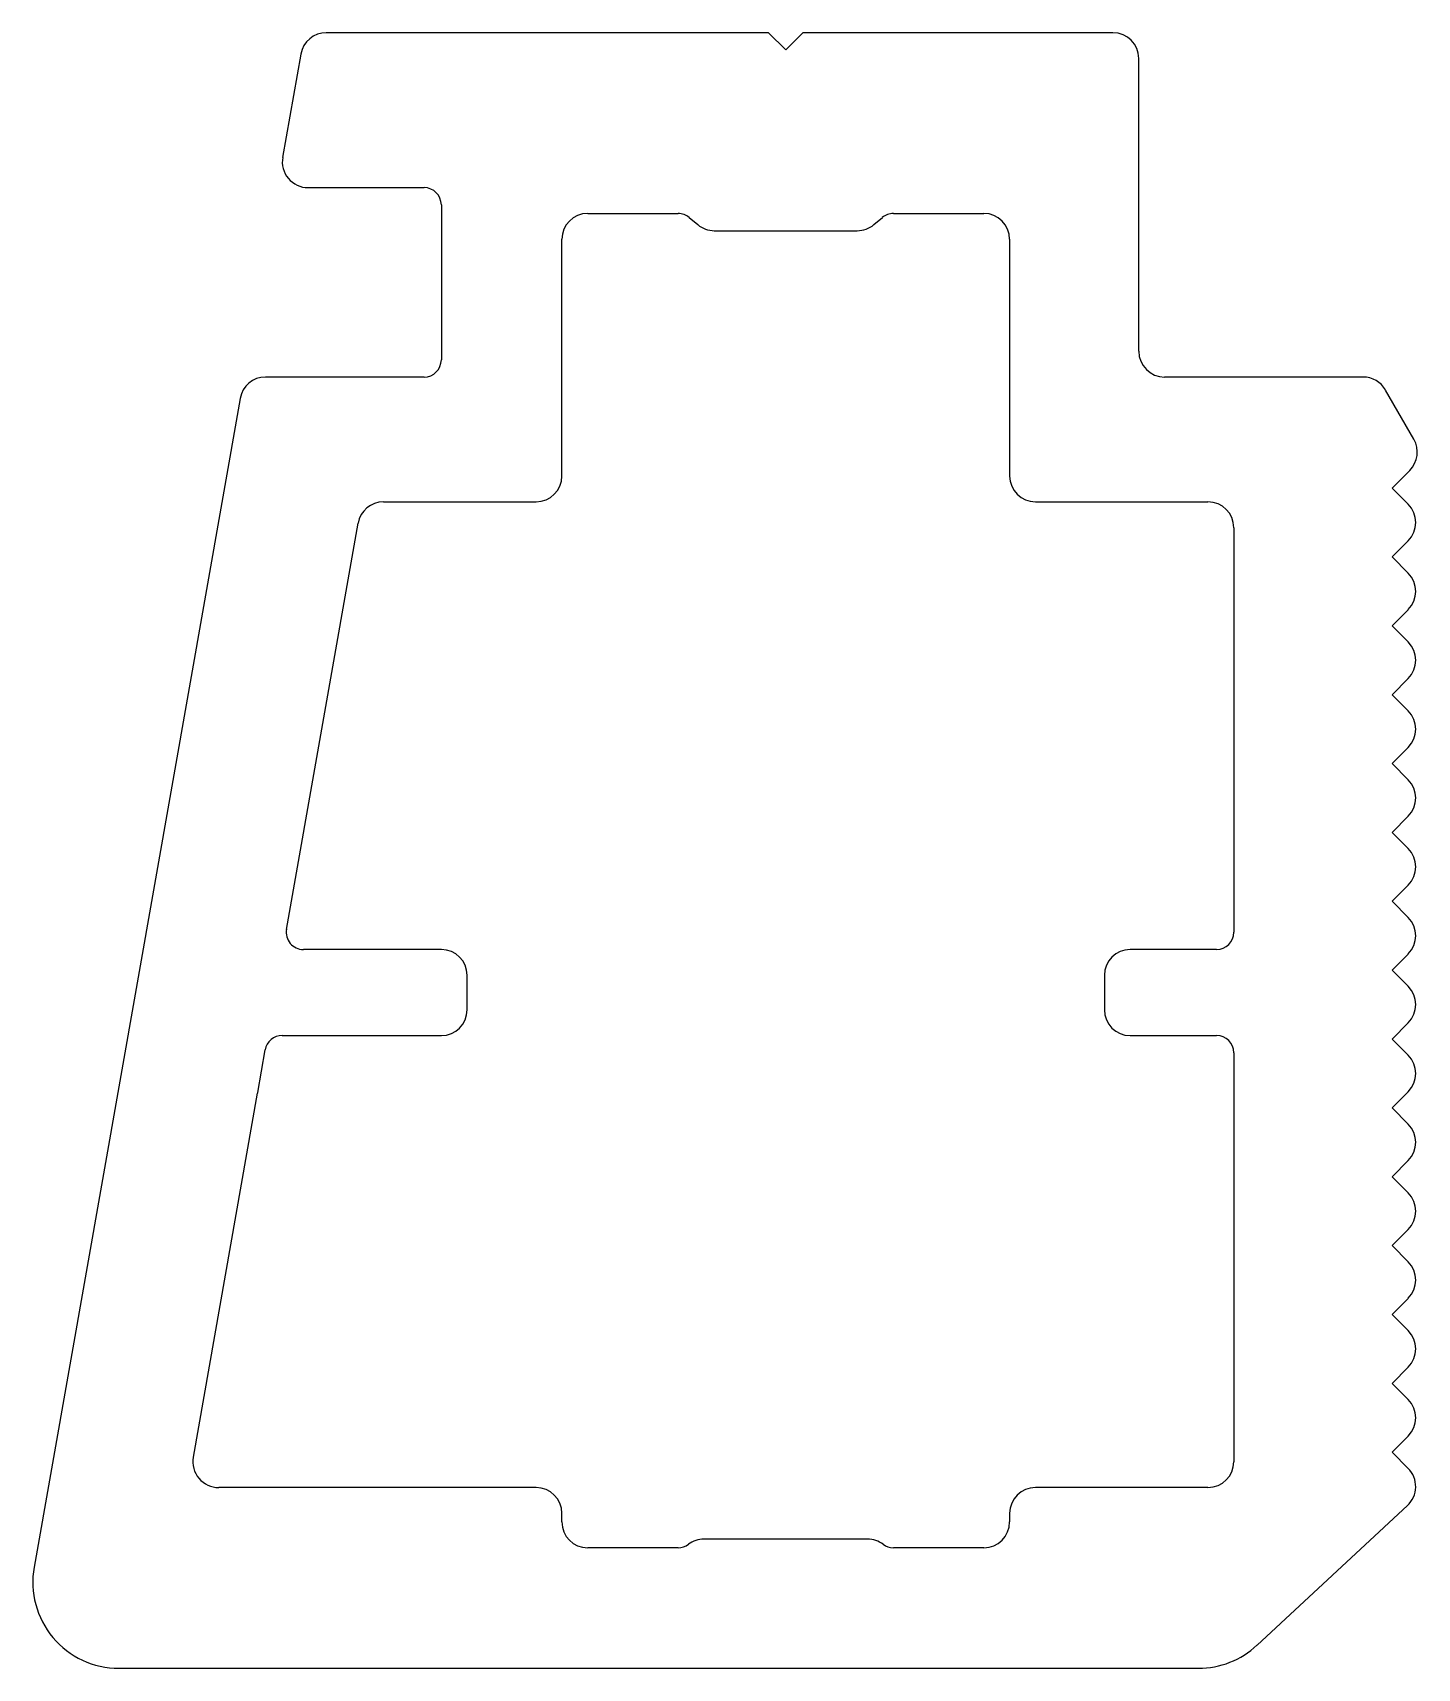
# Model space of a CAD drawing. Extents: x 2732.3 to 2748.4, y 1173.1 to 1192.1.
import ezdxf

# ---------------------------------------------------------------- set-up
doc = ezdxf.new("R2010")
doc.units = 0
doc.layers.get('0').update_dxf_attribs({"linetype": 'CONTINUOUS'})

msp = doc.modelspace()

# ---------------------------------------------------------------- linework, layer by layer
for p, q in [((2740.85, 1192.136), (2735.714, 1192.136)), ((2741.05, 1191.936), (2740.85, 1192.136)), ((2741.25, 1192.136), (2741.05, 1191.936)), ((2744.85, 1192.136), (2741.25, 1192.136)), ((2735.419, 1191.888), (2735.207, 1190.688)), ((2745.15, 1188.436), (2745.15, 1191.836)), ((2735.503, 1190.336), (2736.85, 1190.336)), ((2737.05, 1190.136), (2737.05, 1188.336)), ((2738.75, 1190.036), (2739.8, 1190.036)), ((2739.929, 1189.989), (2740.028, 1189.906)), ((2742.073, 1189.906), (2742.172, 1189.989)), ((2742.3, 1190.036), (2743.35, 1190.036)), ((2740.22, 1189.836), (2741.88, 1189.836)), ((2738.45, 1186.986), (2738.45, 1189.736)), ((2743.65, 1189.736), (2743.65, 1186.986)), ((2736.85, 1188.136), (2735.009, 1188.136)), ((2747.755, 1188.136), (2745.45, 1188.136)), ((2734.714, 1187.888), (2732.32, 1174.309)), ((2748.344, 1187.413), (2748.015, 1187.985)), ((2748.091, 1186.846), (2748.296, 1187.051)), ((2748.278, 1186.658), (2748.091, 1186.846)), ((2736.378, 1186.686), (2738.15, 1186.686)), ((2743.95, 1186.686), (2745.953, 1186.686)), ((2735.251, 1181.72), (2736.083, 1186.438)), ((2746.253, 1186.386), (2746.253, 1181.686)), ((2748.091, 1186.046), (2748.278, 1186.233)), ((2748.278, 1185.858), (2748.091, 1186.046)), ((2748.091, 1185.246), (2748.278, 1185.433)), ((2748.278, 1185.058), (2748.091, 1185.246)), ((2748.091, 1184.446), (2748.278, 1184.633)), ((2748.278, 1184.258), (2748.091, 1184.446)), ((2748.091, 1183.646), (2748.278, 1183.833)), ((2748.278, 1183.458), (2748.091, 1183.646)), ((2748.091, 1182.846), (2748.278, 1183.033)), ((2748.278, 1182.658), (2748.091, 1182.846)), ((2748.091, 1182.046), (2748.278, 1182.233)), ((2748.278, 1181.858), (2748.091, 1182.046)), ((2737.05, 1181.486), (2735.448, 1181.486)), ((2746.053, 1181.486), (2745.05, 1181.486)), ((2748.091, 1181.246), (2748.278, 1181.433)), ((2748.278, 1181.058), (2748.091, 1181.246)), ((2737.35, 1180.786), (2737.35, 1181.186)), ((2744.75, 1181.186), (2744.75, 1180.786)), ((2735.201, 1180.486), (2737.05, 1180.486)), ((2745.05, 1180.486), (2746.053, 1180.486)), ((2748.091, 1180.446), (2748.278, 1180.633)), ((2734.917, 1179.826), (2735.004, 1180.321)), ((2746.253, 1180.286), (2746.253, 1175.536)), ((2748.278, 1180.258), (2748.091, 1180.446)), ((2734.17, 1175.588), (2734.915, 1179.816)), ((2748.091, 1179.646), (2748.278, 1179.833)), ((2748.278, 1179.458), (2748.091, 1179.646)), ((2748.091, 1178.846), (2748.278, 1179.033)), ((2748.278, 1178.658), (2748.091, 1178.846)), ((2748.091, 1178.046), (2748.278, 1178.233)), ((2748.278, 1177.858), (2748.091, 1178.046)), ((2748.091, 1177.246), (2748.278, 1177.433)), ((2748.278, 1177.058), (2748.091, 1177.246)), ((2748.091, 1176.446), (2748.278, 1176.633)), ((2748.278, 1176.258), (2748.091, 1176.446)), ((2748.091, 1175.646), (2748.278, 1175.833)), ((2748.278, 1175.458), (2748.091, 1175.646)), ((2738.15, 1175.236), (2734.465, 1175.236)), ((2745.953, 1175.236), (2743.95, 1175.236)), ((2746.523, 1173.403), (2748.27, 1175.026)), ((2738.45, 1174.836), (2738.45, 1174.936)), ((2743.65, 1174.936), (2743.65, 1174.836)), ((2742, 1174.636), (2740.1, 1174.636)), ((2739.8, 1174.536), (2738.75, 1174.536)), ((2743.35, 1174.536), (2742.3, 1174.536)), ((2733.305, 1173.136), (2745.842, 1173.136))]:
    msp.add_line(p, q)
for centre, radius, start, end in [((2735.714, 1191.836), 0.3, 90, 170.001), ((2744.85, 1191.836), 0.3, 0, 90), ((2735.503, 1190.636), 0.3, 170.001, 270), ((2736.85, 1190.136), 0.2, 0, 90), ((2738.75, 1189.736), 0.3, 90, 180), ((2739.8, 1189.836), 0.2, 50, 90), ((2742.3, 1189.836), 0.2, 90, 130), ((2743.35, 1189.736), 0.3, 0, 90), ((2740.22, 1190.136), 0.3, 230, 270), ((2741.88, 1190.136), 0.3, 270, 310), ((2736.85, 1188.336), 0.2, 270, 0), ((2745.45, 1188.436), 0.3, 180, 270), ((2735.009, 1187.836), 0.3, 90, 170.001), ((2747.755, 1187.836), 0.3, 29.8942, 90), ((2748.084, 1187.263), 0.3, 315, 29.8942), ((2738.15, 1186.986), 0.3, 270, 0), ((2743.95, 1186.986), 0.3, 180, 270), ((2736.378, 1186.386), 0.3, 90, 170.001), ((2745.953, 1186.386), 0.3, 0, 90), ((2748.066, 1186.446), 0.3, 315, 45), ((2748.066, 1185.646), 0.3, 315, 45), ((2748.066, 1184.846), 0.3, 315, 45), ((2748.066, 1184.046), 0.3, 315, 45), ((2748.066, 1183.246), 0.3, 315, 45), ((2748.066, 1182.446), 0.3, 315, 45), ((2748.066, 1181.646), 0.3, 315, 45), ((2735.448, 1181.686), 0.2, 170.0936, 270.0001), ((2746.053, 1181.686), 0.2, 270, 0), ((2737.05, 1181.186), 0.3, 0, 90), ((2745.05, 1181.186), 0.3, 90, 180), ((2748.066, 1180.846), 0.3, 315, 45), ((2737.05, 1180.786), 0.3, 270, 0), ((2745.05, 1180.786), 0.3, 180, 270), ((2735.201, 1180.286), 0.2, 90, 170.001), ((2746.053, 1180.286), 0.2, 0, 90), ((2748.066, 1180.046), 0.3, 315, 45), ((2735.113, 1179.786), 0.2, 168.6719, 171.3301), ((2748.066, 1179.246), 0.3, 315, 45), ((2748.066, 1178.446), 0.3, 315, 45), ((2748.066, 1177.646), 0.3, 315, 45), ((2748.066, 1176.846), 0.3, 315, 45), ((2748.066, 1176.046), 0.3, 315, 45), ((2734.465, 1175.536), 0.3, 170.001, 270), ((2745.953, 1175.536), 0.3, 270, 0), ((2748.066, 1175.246), 0.3, 312.8769, 45), ((2738.15, 1174.936), 0.3, 0, 90), ((2743.95, 1174.936), 0.3, 90, 180), ((2738.75, 1174.836), 0.3, 180, 270), ((2743.35, 1174.836), 0.3, 270, 0), ((2740.1, 1174.336), 0.3, 90, 126.8699), ((2742, 1174.336), 0.3, 53.1301, 90), ((2739.8, 1174.736), 0.2, 270, 306.8699), ((2742.3, 1174.736), 0.2, 233.1301, 270), ((2733.305, 1174.136), 1, 170.001, 270), ((2745.842, 1174.136), 1, 270, 312.8769)]:
    msp.add_arc(centre, radius, start, end)

doc.saveas('drawing.dxf')
